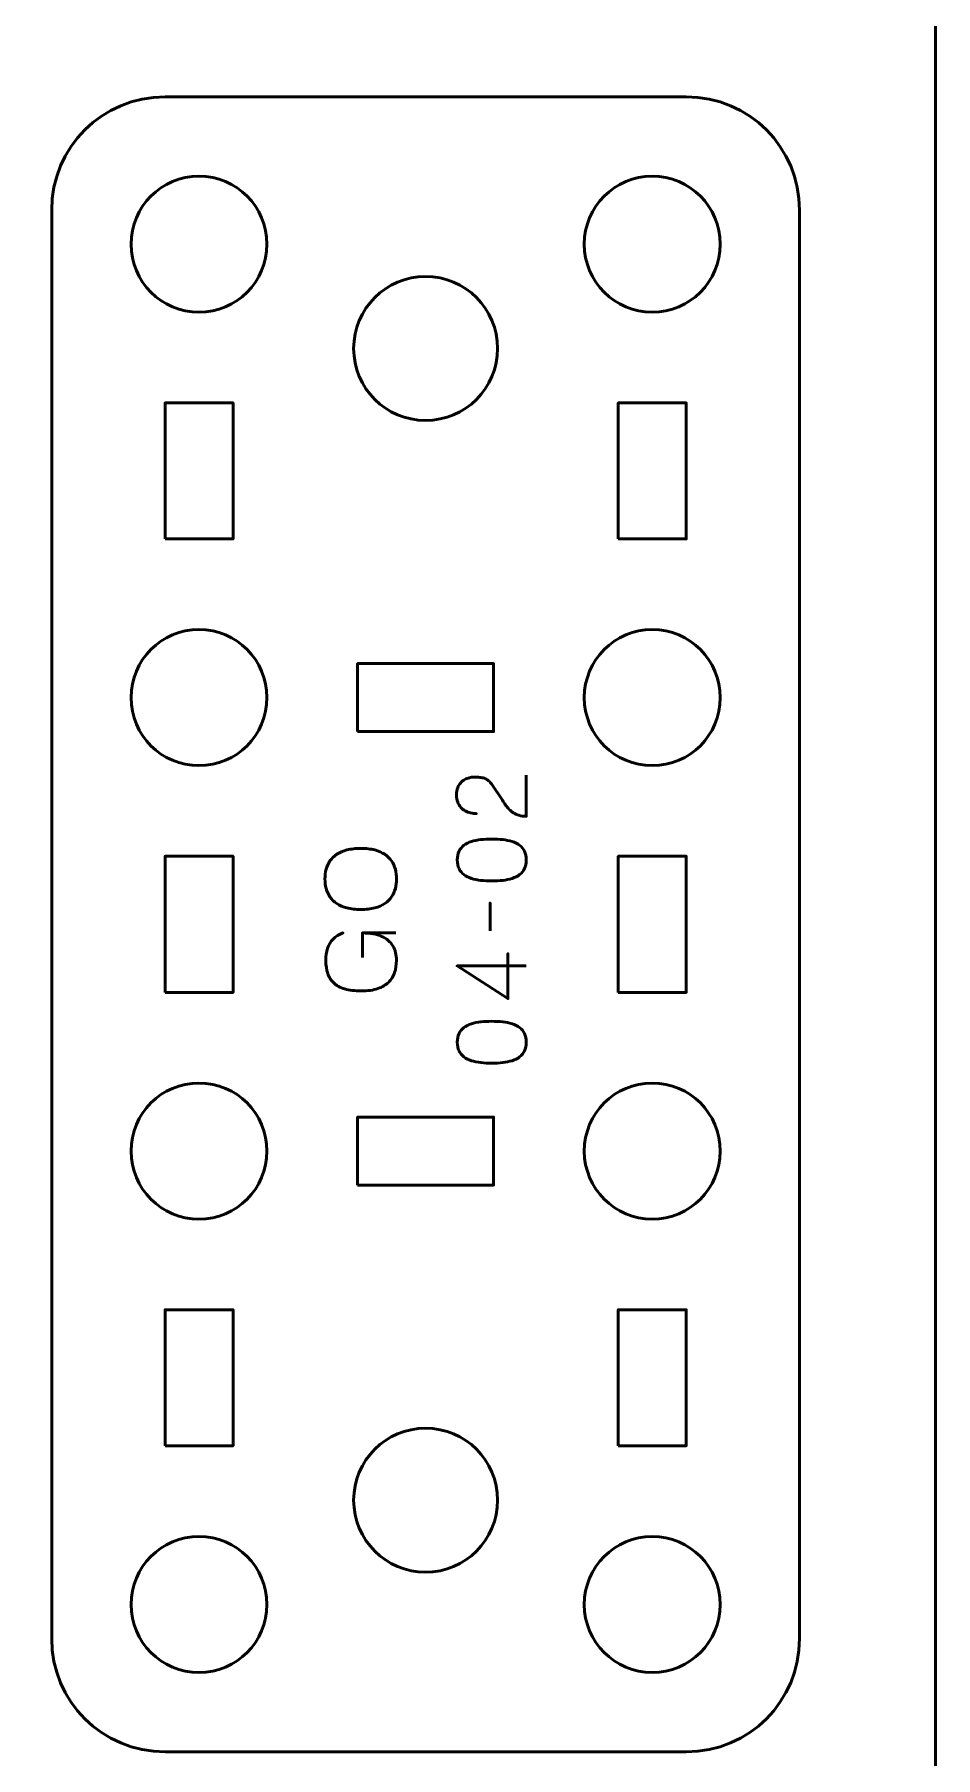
# Model space of a CAD drawing. Header units: centimetres. Extents: x -18.1 to -2.9, y -25.3 to -4.3.
# Drawn here: x -6.88 to -2.9, y -20.32 to -12.72 of the extents above; entities that cross this region are included whole.
import ezdxf

# ---------------------------------------------------------------- set-up
doc = ezdxf.new("R2010")
doc.units = ezdxf.units.CM
doc.header["$MEASUREMENT"] = 0
doc.layers.add('Layer 1', color=7, linetype='Continuous')

msp = doc.modelspace()

# ---------------------------------------------------------------- linework, layer by layer
at = {"layer": 'Layer 1', "color": 22, "lineweight": 53}
msp.add_open_spline([(-18.10004, -24.8499), (-18.10004, -24.8499), (-18.10004, -4.84994), (-18.10004, -4.84994), (-18.10004, -4.84994), (-18.10004, -4.57297), (-17.87695, -4.34998), (-17.59995, -4.34998), (-17.59995, -4.34998), (-17.59995, -4.34998), (-3.40008, -4.34998), (-3.40008, -4.34998), (-3.40008, -4.34998), (-3.12294, -4.34998), (-2.89998, -4.57297), (-2.89998, -4.84994), (-2.89998, -4.84994), (-2.89998, -4.84994), (-2.89998, -24.8499), (-2.89998, -24.8499), (-2.89998, -24.8499), (-2.89998, -25.1269), (-3.12294, -25.34999), (-3.40008, -25.34999), (-3.40008, -25.34999), (-3.40008, -25.34999), (-17.59995, -25.34999), (-17.59995, -25.34999), (-17.59995, -25.34999), (-17.87695, -25.34999), (-18.10004, -25.1269), (-18.10004, -24.8499)], degree=3, knots=[0, 0, 0, 0, 0.125, 0.125, 0.125, 0.125, 0.25, 0.25, 0.25, 0.25, 0.375, 0.375, 0.375, 0.375, 0.5, 0.5, 0.5, 0.5, 0.625, 0.625, 0.625, 0.625, 0.75, 0.75, 0.75, 0.75, 0.875, 0.875, 0.875, 0.875, 1, 1, 1, 1], dxfattribs=at)
at = {"layer": 'Layer 1', "color": 2, "lineweight": 53}
msp.add_open_spline([(-6.8, -19.7999), (-6.8, -19.7999), (-6.8, -13.49994), (-6.8, -13.49994), (-6.8, -13.49994), (-6.8, -13.22297), (-6.5769, -12.99998), (-6.2999, -12.99998), (-6.2999, -12.99998), (-6.2999, -12.99998), (-3.99998, -12.99998), (-3.99998, -12.99998), (-3.99998, -12.99998), (-3.72297, -12.99998), (-3.50002, -13.22297), (-3.50002, -13.49994), (-3.50002, -13.49994), (-3.50002, -13.49994), (-3.50002, -19.7999), (-3.50002, -19.7999), (-3.50002, -19.7999), (-3.50002, -20.0769), (-3.72297, -20.29999), (-3.99998, -20.29999), (-3.99998, -20.29999), (-3.99998, -20.29999), (-6.2999, -20.29999), (-6.2999, -20.29999), (-6.2999, -20.29999), (-6.5769, -20.29999), (-6.8, -20.0769), (-6.8, -19.7999)], degree=3, knots=[0, 0, 0, 0, 0.125, 0.125, 0.125, 0.125, 0.25, 0.25, 0.25, 0.25, 0.375, 0.375, 0.375, 0.375, 0.5, 0.5, 0.5, 0.5, 0.625, 0.625, 0.625, 0.625, 0.75, 0.75, 0.75, 0.75, 0.875, 0.875, 0.875, 0.875, 1, 1, 1, 1], dxfattribs=at)
at = {"layer": 'Layer 1', "color": 250, "lineweight": 53}
for points in [[(-6.14997, -13.35001), (-5.9842, -13.35001), (-5.84997, -13.48424), (-5.84997, -13.65001), (-5.84997, -13.65001), (-5.84997, -13.81568), (-5.9842, -13.95001), (-6.14997, -13.95001), (-6.14997, -13.95001), (-6.31563, -13.95001), (-6.44997, -13.81568), (-6.44997, -13.65001), (-6.44997, -13.65001), (-6.44997, -13.48424), (-6.31563, -13.35001), (-6.14997, -13.35001)], [(-4.14991, -13.35001), (-3.98428, -13.35001), (-3.8499, -13.48424), (-3.8499, -13.65001), (-3.8499, -13.65001), (-3.8499, -13.81568), (-3.98428, -13.95001), (-4.14991, -13.95001), (-4.14991, -13.95001), (-4.31568, -13.95001), (-4.44991, -13.81568), (-4.44991, -13.65001), (-4.44991, -13.65001), (-4.44991, -13.48424), (-4.31568, -13.35001), (-4.14991, -13.35001)], [(-5.46751, -14.10996), (-5.46751, -13.93464), (-5.32533, -13.79246), (-5.15001, -13.79246), (-5.15001, -13.79246), (-4.97469, -13.79246), (-4.83251, -13.93464), (-4.83251, -14.10996), (-4.83251, -14.10996), (-4.83251, -14.28528), (-4.97469, -14.42746), (-5.15001, -14.42746), (-5.15001, -14.42746), (-5.32533, -14.42746), (-5.46751, -14.28528), (-5.46751, -14.10996)], [(-6.2999, -14.94993), (-6.2999, -14.94993), (-6.2999, -14.34992), (-6.2999, -14.34992), (-6.2999, -14.34992), (-6.2999, -14.34992), (-5.9999, -14.34992), (-5.9999, -14.34992), (-5.9999, -14.34992), (-5.9999, -14.34992), (-5.9999, -14.94993), (-5.9999, -14.94993), (-5.9999, -14.94993), (-5.9999, -14.94993), (-6.2999, -14.94993), (-6.2999, -14.94993)], [(-4.29998, -14.94993), (-4.29998, -14.94993), (-4.29998, -14.34992), (-4.29998, -14.34992), (-4.29998, -14.34992), (-4.29998, -14.34992), (-3.99998, -14.34992), (-3.99998, -14.34992), (-3.99998, -14.34992), (-3.99998, -14.34992), (-3.99998, -14.94993), (-3.99998, -14.94993), (-3.99998, -14.94993), (-3.99998, -14.94993), (-4.29998, -14.94993), (-4.29998, -14.94993)], [(-6.14997, -15.34998), (-5.9842, -15.34998), (-5.84997, -15.4843), (-5.84997, -15.64997), (-5.84997, -15.64997), (-5.84997, -15.8156), (-5.9842, -15.94997), (-6.14997, -15.94997), (-6.14997, -15.94997), (-6.31563, -15.94997), (-6.44997, -15.8156), (-6.44997, -15.64997), (-6.44997, -15.64997), (-6.44997, -15.4843), (-6.31563, -15.34998), (-6.14997, -15.34998)], [(-4.14991, -15.34998), (-3.98428, -15.34998), (-3.8499, -15.4843), (-3.8499, -15.64997), (-3.8499, -15.64997), (-3.8499, -15.8156), (-3.98428, -15.94997), (-4.14991, -15.94997), (-4.14991, -15.94997), (-4.31568, -15.94997), (-4.44991, -15.8156), (-4.44991, -15.64997), (-4.44991, -15.64997), (-4.44991, -15.4843), (-4.31568, -15.34998), (-4.14991, -15.34998)], [(-5.44995, -15.80004), (-5.44995, -15.80004), (-5.44995, -15.50004), (-5.44995, -15.50004), (-5.44995, -15.50004), (-5.44995, -15.50004), (-4.84996, -15.50004), (-4.84996, -15.50004), (-4.84996, -15.50004), (-4.84996, -15.50004), (-4.84996, -15.80004), (-4.84996, -15.80004), (-4.84996, -15.80004), (-4.84996, -15.80004), (-5.44995, -15.80004), (-5.44995, -15.80004)], [(-6.2999, -16.94999), (-6.2999, -16.94999), (-6.2999, -16.34999), (-6.2999, -16.34999), (-6.2999, -16.34999), (-6.2999, -16.34999), (-5.9999, -16.34999), (-5.9999, -16.34999), (-5.9999, -16.34999), (-5.9999, -16.34999), (-5.9999, -16.94999), (-5.9999, -16.94999), (-5.9999, -16.94999), (-5.9999, -16.94999), (-6.2999, -16.94999), (-6.2999, -16.94999)], [(-4.29998, -16.94999), (-4.29998, -16.94999), (-4.29998, -16.34999), (-4.29998, -16.34999), (-4.29998, -16.34999), (-4.29998, -16.34999), (-3.99998, -16.34999), (-3.99998, -16.34999), (-3.99998, -16.34999), (-3.99998, -16.34999), (-3.99998, -16.94999), (-3.99998, -16.94999), (-3.99998, -16.94999), (-3.99998, -16.94999), (-4.29998, -16.94999), (-4.29998, -16.94999)], [(-6.14997, -17.3499), (-5.9842, -17.3499), (-5.84997, -17.48427), (-5.84997, -17.6499), (-5.84997, -17.6499), (-5.84997, -17.81567), (-5.9842, -17.9499), (-6.14997, -17.9499), (-6.14997, -17.9499), (-6.31563, -17.9499), (-6.44997, -17.81567), (-6.44997, -17.6499), (-6.44997, -17.6499), (-6.44997, -17.48427), (-6.31563, -17.3499), (-6.14997, -17.3499)], [(-4.14991, -17.3499), (-3.98428, -17.3499), (-3.8499, -17.48427), (-3.8499, -17.6499), (-3.8499, -17.6499), (-3.8499, -17.81567), (-3.98428, -17.9499), (-4.14991, -17.9499), (-4.14991, -17.9499), (-4.31568, -17.9499), (-4.44991, -17.81567), (-4.44991, -17.6499), (-4.44991, -17.6499), (-4.44991, -17.48427), (-4.31568, -17.3499), (-4.14991, -17.3499)], [(-5.44995, -17.79997), (-5.44995, -17.79997), (-5.44995, -17.49997), (-5.44995, -17.49997), (-5.44995, -17.49997), (-5.44995, -17.49997), (-4.84996, -17.49997), (-4.84996, -17.49997), (-4.84996, -17.49997), (-4.84996, -17.49997), (-4.84996, -17.79997), (-4.84996, -17.79997), (-4.84996, -17.79997), (-4.84996, -17.79997), (-5.44995, -17.79997), (-5.44995, -17.79997)], [(-6.2999, -18.94995), (-6.2999, -18.94995), (-6.2999, -18.34995), (-6.2999, -18.34995), (-6.2999, -18.34995), (-6.2999, -18.34995), (-5.9999, -18.34995), (-5.9999, -18.34995), (-5.9999, -18.34995), (-5.9999, -18.34995), (-5.9999, -18.94995), (-5.9999, -18.94995), (-5.9999, -18.94995), (-5.9999, -18.94995), (-6.2999, -18.94995), (-6.2999, -18.94995)], [(-4.29998, -18.94995), (-4.29998, -18.94995), (-4.29998, -18.34995), (-4.29998, -18.34995), (-4.29998, -18.34995), (-4.29998, -18.34995), (-3.99998, -18.34995), (-3.99998, -18.34995), (-3.99998, -18.34995), (-3.99998, -18.34995), (-3.99998, -18.94995), (-3.99998, -18.94995), (-3.99998, -18.94995), (-3.99998, -18.94995), (-4.29998, -18.94995), (-4.29998, -18.94995)], [(-5.46751, -19.18996), (-5.46751, -19.01464), (-5.32533, -18.87246), (-5.15001, -18.87246), (-5.15001, -18.87246), (-4.97469, -18.87246), (-4.83251, -19.01464), (-4.83251, -19.18996), (-4.83251, -19.18996), (-4.83251, -19.36528), (-4.97469, -19.50746), (-5.15001, -19.50746), (-5.15001, -19.50746), (-5.32533, -19.50746), (-5.46751, -19.36528), (-5.46751, -19.18996)], [(-6.14997, -19.34996), (-5.9842, -19.34996), (-5.84997, -19.48419), (-5.84997, -19.64997), (-5.84997, -19.64997), (-5.84997, -19.81563), (-5.9842, -19.94997), (-6.14997, -19.94997), (-6.14997, -19.94997), (-6.31563, -19.94997), (-6.44997, -19.81563), (-6.44997, -19.64997), (-6.44997, -19.64997), (-6.44997, -19.48419), (-6.31563, -19.34996), (-6.14997, -19.34996)], [(-4.14991, -19.34996), (-3.98428, -19.34996), (-3.8499, -19.48419), (-3.8499, -19.64997), (-3.8499, -19.64997), (-3.8499, -19.81563), (-3.98428, -19.94997), (-4.14991, -19.94997), (-4.14991, -19.94997), (-4.31568, -19.94997), (-4.44991, -19.81563), (-4.44991, -19.64997), (-4.44991, -19.64997), (-4.44991, -19.48419), (-4.31568, -19.34996), (-4.14991, -19.34996)]]:
    msp.add_open_spline(points, degree=3, knots=[0, 0, 0, 0, 0.25, 0.25, 0.25, 0.25, 0.5, 0.5, 0.5, 0.5, 0.75, 0.75, 0.75, 0.75, 1, 1, 1, 1], dxfattribs=at)
at = {"layer": 'Layer 1', "color": 30, "lineweight": 53}
for points, knots in [([(-4.70569, -15.99192), (-4.70569, -15.99192), (-4.70569, -16.17353), (-4.70569, -16.17353), (-4.70569, -16.17353), (-4.71797, -16.17318), (-4.72883, -16.17163), (-4.73815, -16.16901), (-4.73815, -16.16901), (-4.74746, -16.16633), (-4.75564, -16.16274), (-4.7627, -16.15829), (-4.7627, -16.15829), (-4.76975, -16.15377), (-4.77603, -16.14862), (-4.78154, -16.14277), (-4.78154, -16.14277), (-4.78711, -16.13691), (-4.79219, -16.13063), (-4.79699, -16.12386), (-4.79699, -16.12386), (-4.80172, -16.11709), (-4.80644, -16.1101), (-4.8111, -16.10283), (-4.8111, -16.10283), (-4.8111, -16.10283), (-4.85936, -16.03044), (-4.85936, -16.03044), (-4.85936, -16.03044), (-4.86458, -16.02304), (-4.87022, -16.01725), (-4.87643, -16.01316), (-4.87643, -16.01316), (-4.88257, -16.009), (-4.88906, -16.0061), (-4.89584, -16.00434), (-4.89584, -16.00434), (-4.90268, -16.00265), (-4.90959, -16.00159), (-4.91672, -16.00124), (-4.91672, -16.00124), (-4.92385, -16.00088), (-4.93097, -16.00074), (-4.9381, -16.00081), (-4.9381, -16.00081), (-4.94395, -16.00081), (-4.95023, -16.00159), (-4.95701, -16.00314), (-4.95701, -16.00314), (-4.96371, -16.00476), (-4.97041, -16.0073), (-4.97704, -16.0109), (-4.97704, -16.0109), (-4.98368, -16.0145), (-4.98974, -16.0193), (-4.99525, -16.02529), (-4.99525, -16.02529), (-5.00068, -16.03129), (-5.00505, -16.0387), (-5.00837, -16.04752), (-5.00837, -16.04752), (-5.01169, -16.05634), (-5.01338, -16.06671), (-5.01345, -16.0787), (-5.01345, -16.0787), (-5.01338, -16.09077), (-5.01169, -16.10142), (-5.00844, -16.1106), (-5.00844, -16.1106), (-5.0052, -16.11977), (-5.00068, -16.1276), (-4.99497, -16.13409), (-4.99497, -16.13409), (-4.98925, -16.14058), (-4.98262, -16.1458), (-4.97521, -16.14989), (-4.97521, -16.14989), (-4.9678, -16.15399), (-4.9599, -16.15695), (-4.95157, -16.15885), (-4.95157, -16.15885), (-4.94325, -16.16076), (-4.93478, -16.16168), (-4.92624, -16.16168), (-4.92624, -16.16168), (-4.93478, -16.16168), (-4.94325, -16.16076), (-4.95157, -16.15885), (-4.95157, -16.15885), (-4.9599, -16.15695), (-4.9678, -16.15399), (-4.97521, -16.14989), (-4.97521, -16.14989), (-4.98262, -16.1458), (-4.98925, -16.14058), (-4.99497, -16.13409), (-4.99497, -16.13409), (-5.00068, -16.1276), (-5.0052, -16.11977), (-5.00844, -16.1106), (-5.00844, -16.1106), (-5.01169, -16.10142), (-5.01338, -16.09077), (-5.01345, -16.0787), (-5.01345, -16.0787), (-5.01338, -16.06671), (-5.01169, -16.05634), (-5.00837, -16.04752), (-5.00837, -16.04752), (-5.00505, -16.0387), (-5.00068, -16.03129), (-4.99525, -16.02529), (-4.99525, -16.02529), (-4.98974, -16.0193), (-4.98368, -16.0145), (-4.97704, -16.0109), (-4.97704, -16.0109), (-4.97041, -16.0073), (-4.96371, -16.00476), (-4.95701, -16.00314), (-4.95701, -16.00314), (-4.95023, -16.00159), (-4.94395, -16.00081), (-4.9381, -16.00081), (-4.9381, -16.00081), (-4.93097, -16.00074), (-4.92385, -16.00088), (-4.91672, -16.00124), (-4.91672, -16.00124), (-4.90959, -16.00159), (-4.90268, -16.00265), (-4.89584, -16.00434), (-4.89584, -16.00434), (-4.88906, -16.0061), (-4.88257, -16.009), (-4.87643, -16.01316), (-4.87643, -16.01316), (-4.87022, -16.01725), (-4.86458, -16.02304), (-4.85936, -16.03044), (-4.85936, -16.03044), (-4.85936, -16.03044), (-4.8111, -16.10283), (-4.8111, -16.10283), (-4.8111, -16.10283), (-4.80644, -16.1101), (-4.80172, -16.11709), (-4.79699, -16.12386), (-4.79699, -16.12386), (-4.79219, -16.13063), (-4.78711, -16.13691), (-4.78154, -16.14277), (-4.78154, -16.14277), (-4.77603, -16.14862), (-4.76975, -16.15377), (-4.7627, -16.15829), (-4.7627, -16.15829), (-4.75564, -16.16274), (-4.74746, -16.16633), (-4.73815, -16.16901), (-4.73815, -16.16901), (-4.72883, -16.17163), (-4.71797, -16.17318), (-4.70569, -16.17353), (-4.70569, -16.17353), (-4.70569, -16.17353), (-4.70569, -15.99192), (-4.70569, -15.99192)], [0, 0, 0, 0, 0.0238095, 0.0238095, 0.0238095, 0.0238095, 0.047619, 0.047619, 0.047619, 0.047619, 0.0714286, 0.0714286, 0.0714286, 0.0714286, 0.0952381, 0.0952381, 0.0952381, 0.0952381, 0.1190476, 0.1190476, 0.1190476, 0.1190476, 0.1428571, 0.1428571, 0.1428571, 0.1428571, 0.1666667, 0.1666667, 0.1666667, 0.1666667, 0.1904762, 0.1904762, 0.1904762, 0.1904762, 0.2142857, 0.2142857, 0.2142857, 0.2142857, 0.2380952, 0.2380952, 0.2380952, 0.2380952, 0.2619048, 0.2619048, 0.2619048, 0.2619048, 0.2857143, 0.2857143, 0.2857143, 0.2857143, 0.3095238, 0.3095238, 0.3095238, 0.3095238, 0.3333333, 0.3333333, 0.3333333, 0.3333333, 0.3571429, 0.3571429, 0.3571429, 0.3571429, 0.3809524, 0.3809524, 0.3809524, 0.3809524, 0.4047619, 0.4047619, 0.4047619, 0.4047619, 0.4285714, 0.4285714, 0.4285714, 0.4285714, 0.452381, 0.452381, 0.452381, 0.452381, 0.4761905, 0.4761905, 0.4761905, 0.4761905, 0.5, 0.5, 0.5, 0.5, 0.5238095, 0.5238095, 0.5238095, 0.5238095, 0.547619, 0.547619, 0.547619, 0.547619, 0.5714286, 0.5714286, 0.5714286, 0.5714286, 0.5952381, 0.5952381, 0.5952381, 0.5952381, 0.6190476, 0.6190476, 0.6190476, 0.6190476, 0.6428571, 0.6428571, 0.6428571, 0.6428571, 0.6666667, 0.6666667, 0.6666667, 0.6666667, 0.6904762, 0.6904762, 0.6904762, 0.6904762, 0.7142857, 0.7142857, 0.7142857, 0.7142857, 0.7380952, 0.7380952, 0.7380952, 0.7380952, 0.7619048, 0.7619048, 0.7619048, 0.7619048, 0.7857143, 0.7857143, 0.7857143, 0.7857143, 0.8095238, 0.8095238, 0.8095238, 0.8095238, 0.8333333, 0.8333333, 0.8333333, 0.8333333, 0.8571429, 0.8571429, 0.8571429, 0.8571429, 0.8809524, 0.8809524, 0.8809524, 0.8809524, 0.9047619, 0.9047619, 0.9047619, 0.9047619, 0.9285714, 0.9285714, 0.9285714, 0.9285714, 0.952381, 0.952381, 0.952381, 0.952381, 0.9761905, 0.9761905, 0.9761905, 0.9761905, 1, 1, 1, 1]), ([(-5.27846, -16.44975), (-5.27839, -16.43486), (-5.28015, -16.42075), (-5.28361, -16.40728), (-5.28361, -16.40728), (-5.28714, -16.39387), (-5.29264, -16.3816), (-5.30026, -16.37038), (-5.30026, -16.37038), (-5.30781, -16.35916), (-5.31776, -16.34942), (-5.33004, -16.34117), (-5.33004, -16.34117), (-5.34231, -16.33291), (-5.3572, -16.32656), (-5.3747, -16.32205), (-5.3747, -16.32205), (-5.39219, -16.31746), (-5.41259, -16.3152), (-5.43594, -16.31513), (-5.43594, -16.31513), (-5.45929, -16.3152), (-5.47968, -16.31746), (-5.49725, -16.32205), (-5.49725, -16.32205), (-5.51482, -16.32656), (-5.52978, -16.33291), (-5.54212, -16.34117), (-5.54212, -16.34117), (-5.55447, -16.34942), (-5.56449, -16.35916), (-5.57218, -16.37038), (-5.57218, -16.37038), (-5.57987, -16.3816), (-5.58544, -16.39387), (-5.58904, -16.40728), (-5.58904, -16.40728), (-5.59257, -16.42075), (-5.59433, -16.43486), (-5.59426, -16.44975), (-5.59426, -16.44975), (-5.59433, -16.46464), (-5.59257, -16.47875), (-5.58904, -16.49223), (-5.58904, -16.49223), (-5.58544, -16.50563), (-5.57987, -16.51791), (-5.57218, -16.52913), (-5.57218, -16.52913), (-5.56449, -16.54034), (-5.55447, -16.55008), (-5.54212, -16.55834), (-5.54212, -16.55834), (-5.52978, -16.56659), (-5.51482, -16.57294), (-5.49725, -16.57746), (-5.49725, -16.57746), (-5.47968, -16.58204), (-5.45929, -16.5843), (-5.43594, -16.58437), (-5.43594, -16.58437), (-5.41259, -16.5843), (-5.39219, -16.58204), (-5.3747, -16.57746), (-5.3747, -16.57746), (-5.3572, -16.57294), (-5.34231, -16.56659), (-5.33004, -16.55834), (-5.33004, -16.55834), (-5.31776, -16.55008), (-5.30781, -16.54034), (-5.30026, -16.52913), (-5.30026, -16.52913), (-5.29264, -16.51791), (-5.28714, -16.50563), (-5.28361, -16.49223), (-5.28361, -16.49223), (-5.28015, -16.47875), (-5.27839, -16.46464), (-5.27846, -16.44975)], [0, 0, 0, 0, 0.05, 0.05, 0.05, 0.05, 0.1, 0.1, 0.1, 0.1, 0.15, 0.15, 0.15, 0.15, 0.2, 0.2, 0.2, 0.2, 0.25, 0.25, 0.25, 0.25, 0.3, 0.3, 0.3, 0.3, 0.35, 0.35, 0.35, 0.35, 0.4, 0.4, 0.4, 0.4, 0.45, 0.45, 0.45, 0.45, 0.5, 0.5, 0.5, 0.5, 0.55, 0.55, 0.55, 0.55, 0.6, 0.6, 0.6, 0.6, 0.65, 0.65, 0.65, 0.65, 0.7, 0.7, 0.7, 0.7, 0.75, 0.75, 0.75, 0.75, 0.8, 0.8, 0.8, 0.8, 0.85, 0.85, 0.85, 0.85, 0.9, 0.9, 0.9, 0.9, 0.95, 0.95, 0.95, 0.95, 1, 1, 1, 1]), ([(-5.27846, -16.44975), (-5.27839, -16.43486), (-5.28015, -16.42075), (-5.28361, -16.40728), (-5.28361, -16.40728), (-5.28714, -16.39387), (-5.29264, -16.3816), (-5.30026, -16.37038), (-5.30026, -16.37038), (-5.30781, -16.35916), (-5.31776, -16.34942), (-5.33004, -16.34117), (-5.33004, -16.34117), (-5.34231, -16.33291), (-5.3572, -16.32656), (-5.3747, -16.32205), (-5.3747, -16.32205), (-5.39219, -16.31746), (-5.41259, -16.3152), (-5.43594, -16.31513), (-5.43594, -16.31513), (-5.45929, -16.3152), (-5.47968, -16.31746), (-5.49725, -16.32205), (-5.49725, -16.32205), (-5.51482, -16.32656), (-5.52978, -16.33291), (-5.54212, -16.34117), (-5.54212, -16.34117), (-5.55447, -16.34942), (-5.56449, -16.35916), (-5.57218, -16.37038), (-5.57218, -16.37038), (-5.57987, -16.3816), (-5.58544, -16.39387), (-5.58904, -16.40728), (-5.58904, -16.40728), (-5.59257, -16.42075), (-5.59433, -16.43486), (-5.59426, -16.44975), (-5.59426, -16.44975), (-5.59433, -16.46464), (-5.59257, -16.47875), (-5.58904, -16.49223), (-5.58904, -16.49223), (-5.58544, -16.50563), (-5.57987, -16.51791), (-5.57218, -16.52913), (-5.57218, -16.52913), (-5.56449, -16.54034), (-5.55447, -16.55008), (-5.54212, -16.55834), (-5.54212, -16.55834), (-5.52978, -16.56659), (-5.51482, -16.57294), (-5.49725, -16.57746), (-5.49725, -16.57746), (-5.47968, -16.58204), (-5.45929, -16.5843), (-5.43594, -16.58437), (-5.43594, -16.58437), (-5.41259, -16.5843), (-5.39219, -16.58204), (-5.3747, -16.57746), (-5.3747, -16.57746), (-5.3572, -16.57294), (-5.34231, -16.56659), (-5.33004, -16.55834), (-5.33004, -16.55834), (-5.31776, -16.55008), (-5.30781, -16.54034), (-5.30026, -16.52913), (-5.30026, -16.52913), (-5.29264, -16.51791), (-5.28714, -16.50563), (-5.28361, -16.49223), (-5.28361, -16.49223), (-5.28015, -16.47875), (-5.27839, -16.46464), (-5.27846, -16.44975)], [0, 0, 0, 0, 0.05, 0.05, 0.05, 0.05, 0.1, 0.1, 0.1, 0.1, 0.15, 0.15, 0.15, 0.15, 0.2, 0.2, 0.2, 0.2, 0.25, 0.25, 0.25, 0.25, 0.3, 0.3, 0.3, 0.3, 0.35, 0.35, 0.35, 0.35, 0.4, 0.4, 0.4, 0.4, 0.45, 0.45, 0.45, 0.45, 0.5, 0.5, 0.5, 0.5, 0.55, 0.55, 0.55, 0.55, 0.6, 0.6, 0.6, 0.6, 0.65, 0.65, 0.65, 0.65, 0.7, 0.7, 0.7, 0.7, 0.75, 0.75, 0.75, 0.75, 0.8, 0.8, 0.8, 0.8, 0.85, 0.85, 0.85, 0.85, 0.9, 0.9, 0.9, 0.9, 0.95, 0.95, 0.95, 0.95, 1, 1, 1, 1]), ([(-4.70569, -16.36614), (-4.70576, -16.35133), (-4.70837, -16.33856), (-4.71345, -16.3279), (-4.71345, -16.3279), (-4.71853, -16.31732), (-4.7258, -16.3085), (-4.73504, -16.30145), (-4.73504, -16.30145), (-4.74435, -16.29446), (-4.75536, -16.28896), (-4.76806, -16.28487), (-4.76806, -16.28487), (-4.78076, -16.28084), (-4.79466, -16.27795), (-4.8099, -16.27633), (-4.8099, -16.27633), (-4.82514, -16.27463), (-4.84116, -16.27379), (-4.85809, -16.27386), (-4.85809, -16.27386), (-4.87495, -16.27379), (-4.89097, -16.27463), (-4.90614, -16.27633), (-4.90614, -16.27633), (-4.92131, -16.27795), (-4.93528, -16.28084), (-4.94798, -16.28487), (-4.94798, -16.28487), (-4.96061, -16.28896), (-4.97161, -16.29446), (-4.981, -16.30145), (-4.981, -16.30145), (-4.99031, -16.3085), (-4.99758, -16.31732), (-5.00266, -16.3279), (-5.00266, -16.3279), (-5.00781, -16.33856), (-5.01042, -16.35133), (-5.01049, -16.36614), (-5.01049, -16.36614), (-5.01042, -16.38096), (-5.00781, -16.39373), (-5.00266, -16.40439), (-5.00266, -16.40439), (-4.99758, -16.41497), (-4.99031, -16.42379), (-4.981, -16.43084), (-4.981, -16.43084), (-4.97161, -16.43783), (-4.96061, -16.44333), (-4.94798, -16.44742), (-4.94798, -16.44742), (-4.93528, -16.45145), (-4.92131, -16.45434), (-4.90614, -16.45596), (-4.90614, -16.45596), (-4.89097, -16.45765), (-4.87495, -16.4585), (-4.85809, -16.45843), (-4.85809, -16.45843), (-4.84116, -16.4585), (-4.82514, -16.45765), (-4.8099, -16.45596), (-4.8099, -16.45596), (-4.79466, -16.45434), (-4.78076, -16.45145), (-4.76806, -16.44742), (-4.76806, -16.44742), (-4.75536, -16.44333), (-4.74435, -16.43783), (-4.73504, -16.43084), (-4.73504, -16.43084), (-4.7258, -16.42379), (-4.71853, -16.41497), (-4.71345, -16.40439), (-4.71345, -16.40439), (-4.70837, -16.39373), (-4.70576, -16.38096), (-4.70569, -16.36614)], [0, 0, 0, 0, 0.05, 0.05, 0.05, 0.05, 0.1, 0.1, 0.1, 0.1, 0.15, 0.15, 0.15, 0.15, 0.2, 0.2, 0.2, 0.2, 0.25, 0.25, 0.25, 0.25, 0.3, 0.3, 0.3, 0.3, 0.35, 0.35, 0.35, 0.35, 0.4, 0.4, 0.4, 0.4, 0.45, 0.45, 0.45, 0.45, 0.5, 0.5, 0.5, 0.5, 0.55, 0.55, 0.55, 0.55, 0.6, 0.6, 0.6, 0.6, 0.65, 0.65, 0.65, 0.65, 0.7, 0.7, 0.7, 0.7, 0.75, 0.75, 0.75, 0.75, 0.8, 0.8, 0.8, 0.8, 0.85, 0.85, 0.85, 0.85, 0.9, 0.9, 0.9, 0.9, 0.95, 0.95, 0.95, 0.95, 1, 1, 1, 1]), ([(-4.70569, -16.36614), (-4.70576, -16.35133), (-4.70837, -16.33856), (-4.71345, -16.3279), (-4.71345, -16.3279), (-4.71853, -16.31732), (-4.7258, -16.3085), (-4.73504, -16.30145), (-4.73504, -16.30145), (-4.74435, -16.29446), (-4.75536, -16.28896), (-4.76806, -16.28487), (-4.76806, -16.28487), (-4.78076, -16.28084), (-4.79466, -16.27795), (-4.8099, -16.27633), (-4.8099, -16.27633), (-4.82514, -16.27463), (-4.84116, -16.27379), (-4.85809, -16.27386), (-4.85809, -16.27386), (-4.87495, -16.27379), (-4.89097, -16.27463), (-4.90614, -16.27633), (-4.90614, -16.27633), (-4.92131, -16.27795), (-4.93528, -16.28084), (-4.94798, -16.28487), (-4.94798, -16.28487), (-4.96061, -16.28896), (-4.97161, -16.29446), (-4.981, -16.30145), (-4.981, -16.30145), (-4.99031, -16.3085), (-4.99758, -16.31732), (-5.00266, -16.3279), (-5.00266, -16.3279), (-5.00781, -16.33856), (-5.01042, -16.35133), (-5.01049, -16.36614), (-5.01049, -16.36614), (-5.01042, -16.38096), (-5.00781, -16.39373), (-5.00266, -16.40439), (-5.00266, -16.40439), (-4.99758, -16.41497), (-4.99031, -16.42379), (-4.981, -16.43084), (-4.981, -16.43084), (-4.97161, -16.43783), (-4.96061, -16.44333), (-4.94798, -16.44742), (-4.94798, -16.44742), (-4.93528, -16.45145), (-4.92131, -16.45434), (-4.90614, -16.45596), (-4.90614, -16.45596), (-4.89097, -16.45765), (-4.87495, -16.4585), (-4.85809, -16.45843), (-4.85809, -16.45843), (-4.84116, -16.4585), (-4.82514, -16.45765), (-4.8099, -16.45596), (-4.8099, -16.45596), (-4.79466, -16.45434), (-4.78076, -16.45145), (-4.76806, -16.44742), (-4.76806, -16.44742), (-4.75536, -16.44333), (-4.74435, -16.43783), (-4.73504, -16.43084), (-4.73504, -16.43084), (-4.7258, -16.42379), (-4.71853, -16.41497), (-4.71345, -16.40439), (-4.71345, -16.40439), (-4.70837, -16.39373), (-4.70576, -16.38096), (-4.70569, -16.36614)], [0, 0, 0, 0, 0.05, 0.05, 0.05, 0.05, 0.1, 0.1, 0.1, 0.1, 0.15, 0.15, 0.15, 0.15, 0.2, 0.2, 0.2, 0.2, 0.25, 0.25, 0.25, 0.25, 0.3, 0.3, 0.3, 0.3, 0.35, 0.35, 0.35, 0.35, 0.4, 0.4, 0.4, 0.4, 0.45, 0.45, 0.45, 0.45, 0.5, 0.5, 0.5, 0.5, 0.55, 0.55, 0.55, 0.55, 0.6, 0.6, 0.6, 0.6, 0.65, 0.65, 0.65, 0.65, 0.7, 0.7, 0.7, 0.7, 0.75, 0.75, 0.75, 0.75, 0.8, 0.8, 0.8, 0.8, 0.85, 0.85, 0.85, 0.85, 0.9, 0.9, 0.9, 0.9, 0.95, 0.95, 0.95, 0.95, 1, 1, 1, 1]), ([(-4.86529, -16.67856), (-4.86529, -16.67856), (-4.86529, -16.55537), (-4.86529, -16.55537), (-4.86529, -16.55537), (-4.86529, -16.55537), (-4.86529, -16.67856), (-4.86529, -16.67856)], [0, 0, 0, 0, 0.5, 0.5, 0.5, 0.5, 1, 1, 1, 1]), ([(-5.42917, -16.79688), (-5.42917, -16.79688), (-5.42917, -16.68809), (-5.42917, -16.68809), (-5.42917, -16.68809), (-5.39452, -16.68823), (-5.36609, -16.69317), (-5.34394, -16.70305), (-5.34394, -16.70305), (-5.32171, -16.71292), (-5.30534, -16.72689), (-5.29469, -16.7451), (-5.29469, -16.7451), (-5.2841, -16.7633), (-5.27881, -16.78489), (-5.27888, -16.81001), (-5.27888, -16.81001), (-5.27881, -16.82885), (-5.28142, -16.84634), (-5.28686, -16.8625), (-5.28686, -16.8625), (-5.29222, -16.87866), (-5.30097, -16.89284), (-5.31303, -16.90498), (-5.31303, -16.90498), (-5.3251, -16.91711), (-5.34104, -16.92664), (-5.36087, -16.93341), (-5.36087, -16.93341), (-5.38069, -16.94018), (-5.40504, -16.94364), (-5.43382, -16.94378), (-5.43382, -16.94378), (-5.46275, -16.94371), (-5.48716, -16.94068), (-5.50713, -16.93468), (-5.50713, -16.93468), (-5.52717, -16.92861), (-5.54325, -16.91986), (-5.55539, -16.90829), (-5.55539, -16.90829), (-5.56759, -16.89679), (-5.57641, -16.88275), (-5.58192, -16.86624), (-5.58192, -16.86624), (-5.58742, -16.84973), (-5.5901, -16.83103), (-5.59003, -16.81001), (-5.59003, -16.81001), (-5.5901, -16.79004), (-5.58763, -16.77212), (-5.58262, -16.75617), (-5.58262, -16.75617), (-5.57761, -16.74023), (-5.56957, -16.72654), (-5.55849, -16.71511), (-5.55849, -16.71511), (-5.54742, -16.70361), (-5.53281, -16.69465), (-5.51468, -16.68809), (-5.51468, -16.68809), (-5.53281, -16.69465), (-5.54742, -16.70361), (-5.55849, -16.71511), (-5.55849, -16.71511), (-5.56957, -16.72654), (-5.57761, -16.74023), (-5.58262, -16.75617), (-5.58262, -16.75617), (-5.58763, -16.77212), (-5.5901, -16.79004), (-5.59003, -16.81001), (-5.59003, -16.81001), (-5.5901, -16.83103), (-5.58742, -16.84973), (-5.58192, -16.86624), (-5.58192, -16.86624), (-5.57641, -16.88275), (-5.56759, -16.89679), (-5.55539, -16.90829), (-5.55539, -16.90829), (-5.54325, -16.91986), (-5.52717, -16.92861), (-5.50713, -16.93468), (-5.50713, -16.93468), (-5.48716, -16.94068), (-5.46275, -16.94371), (-5.43382, -16.94378), (-5.43382, -16.94378), (-5.40504, -16.94364), (-5.38069, -16.94018), (-5.36087, -16.93341), (-5.36087, -16.93341), (-5.34104, -16.92664), (-5.3251, -16.91711), (-5.31303, -16.90498), (-5.31303, -16.90498), (-5.30097, -16.89284), (-5.29222, -16.87866), (-5.28686, -16.8625), (-5.28686, -16.8625), (-5.28142, -16.84634), (-5.27881, -16.82885), (-5.27888, -16.81001), (-5.27888, -16.81001), (-5.27881, -16.78489), (-5.2841, -16.7633), (-5.29469, -16.7451), (-5.29469, -16.7451), (-5.30534, -16.72689), (-5.32171, -16.71292), (-5.34394, -16.70305), (-5.34394, -16.70305), (-5.36609, -16.69317), (-5.39452, -16.68823), (-5.42917, -16.68809), (-5.42917, -16.68809), (-5.42917, -16.68809), (-5.42917, -16.79688), (-5.42917, -16.79688)], [0, 0, 0, 0, 0.0333333, 0.0333333, 0.0333333, 0.0333333, 0.0666667, 0.0666667, 0.0666667, 0.0666667, 0.1, 0.1, 0.1, 0.1, 0.1333333, 0.1333333, 0.1333333, 0.1333333, 0.1666667, 0.1666667, 0.1666667, 0.1666667, 0.2, 0.2, 0.2, 0.2, 0.2333333, 0.2333333, 0.2333333, 0.2333333, 0.2666667, 0.2666667, 0.2666667, 0.2666667, 0.3, 0.3, 0.3, 0.3, 0.3333333, 0.3333333, 0.3333333, 0.3333333, 0.3666667, 0.3666667, 0.3666667, 0.3666667, 0.4, 0.4, 0.4, 0.4, 0.4333333, 0.4333333, 0.4333333, 0.4333333, 0.4666667, 0.4666667, 0.4666667, 0.4666667, 0.5, 0.5, 0.5, 0.5, 0.5333333, 0.5333333, 0.5333333, 0.5333333, 0.5666667, 0.5666667, 0.5666667, 0.5666667, 0.6, 0.6, 0.6, 0.6, 0.6333333, 0.6333333, 0.6333333, 0.6333333, 0.6666667, 0.6666667, 0.6666667, 0.6666667, 0.7, 0.7, 0.7, 0.7, 0.7333333, 0.7333333, 0.7333333, 0.7333333, 0.7666667, 0.7666667, 0.7666667, 0.7666667, 0.8, 0.8, 0.8, 0.8, 0.8333333, 0.8333333, 0.8333333, 0.8333333, 0.8666667, 0.8666667, 0.8666667, 0.8666667, 0.9, 0.9, 0.9, 0.9, 0.9333333, 0.9333333, 0.9333333, 0.9333333, 0.9666667, 0.9666667, 0.9666667, 0.9666667, 1, 1, 1, 1]), ([(-5.281, -16.68809), (-5.281, -16.68809), (-5.42917, -16.68809), (-5.42917, -16.68809), (-5.42917, -16.68809), (-5.42917, -16.68809), (-5.281, -16.68809), (-5.281, -16.68809)], [0, 0, 0, 0, 0.5, 0.5, 0.5, 0.5, 1, 1, 1, 1]), ([(-4.70569, -16.8335), (-4.70569, -16.8335), (-5.01091, -16.8335), (-5.01091, -16.8335), (-5.01091, -16.8335), (-5.01091, -16.8335), (-4.78697, -16.97743), (-4.78697, -16.97743), (-4.78697, -16.97743), (-4.78697, -16.97743), (-4.78697, -16.77931), (-4.78697, -16.77931), (-4.78697, -16.77931), (-4.78697, -16.77931), (-4.78697, -16.97743), (-4.78697, -16.97743), (-4.78697, -16.97743), (-4.78697, -16.97743), (-5.01091, -16.8335), (-5.01091, -16.8335), (-5.01091, -16.8335), (-5.01091, -16.8335), (-4.70569, -16.8335), (-4.70569, -16.8335)], [0, 0, 0, 0, 0.1666667, 0.1666667, 0.1666667, 0.1666667, 0.3333333, 0.3333333, 0.3333333, 0.3333333, 0.5, 0.5, 0.5, 0.5, 0.6666667, 0.6666667, 0.6666667, 0.6666667, 0.8333333, 0.8333333, 0.8333333, 0.8333333, 1, 1, 1, 1]), ([(-4.70569, -17.17004), (-4.70576, -17.15523), (-4.70837, -17.14246), (-4.71345, -17.1318), (-4.71345, -17.1318), (-4.71853, -17.12122), (-4.7258, -17.1124), (-4.73504, -17.10535), (-4.73504, -17.10535), (-4.74435, -17.09836), (-4.75536, -17.09286), (-4.76806, -17.08877), (-4.76806, -17.08877), (-4.78076, -17.08474), (-4.79466, -17.08185), (-4.8099, -17.08023), (-4.8099, -17.08023), (-4.82514, -17.07853), (-4.84116, -17.07769), (-4.85809, -17.07776), (-4.85809, -17.07776), (-4.87495, -17.07769), (-4.89097, -17.07853), (-4.90614, -17.08023), (-4.90614, -17.08023), (-4.92131, -17.08185), (-4.93528, -17.08474), (-4.94798, -17.08877), (-4.94798, -17.08877), (-4.96061, -17.09286), (-4.97161, -17.09836), (-4.981, -17.10535), (-4.981, -17.10535), (-4.99031, -17.1124), (-4.99758, -17.12122), (-5.00266, -17.1318), (-5.00266, -17.1318), (-5.00781, -17.14246), (-5.01042, -17.15523), (-5.01049, -17.17004), (-5.01049, -17.17004), (-5.01042, -17.18486), (-5.00781, -17.19763), (-5.00266, -17.20829), (-5.00266, -17.20829), (-4.99758, -17.21887), (-4.99031, -17.22769), (-4.981, -17.23474), (-4.981, -17.23474), (-4.97161, -17.24173), (-4.96061, -17.24723), (-4.94798, -17.25132), (-4.94798, -17.25132), (-4.93528, -17.25535), (-4.92131, -17.25824), (-4.90614, -17.25986), (-4.90614, -17.25986), (-4.89097, -17.26155), (-4.87495, -17.2624), (-4.85809, -17.26233), (-4.85809, -17.26233), (-4.84116, -17.2624), (-4.82514, -17.26155), (-4.8099, -17.25986), (-4.8099, -17.25986), (-4.79466, -17.25824), (-4.78076, -17.25535), (-4.76806, -17.25132), (-4.76806, -17.25132), (-4.75536, -17.24723), (-4.74435, -17.24173), (-4.73504, -17.23474), (-4.73504, -17.23474), (-4.7258, -17.22769), (-4.71853, -17.21887), (-4.71345, -17.20829), (-4.71345, -17.20829), (-4.70837, -17.19763), (-4.70576, -17.18486), (-4.70569, -17.17004)], [0, 0, 0, 0, 0.05, 0.05, 0.05, 0.05, 0.1, 0.1, 0.1, 0.1, 0.15, 0.15, 0.15, 0.15, 0.2, 0.2, 0.2, 0.2, 0.25, 0.25, 0.25, 0.25, 0.3, 0.3, 0.3, 0.3, 0.35, 0.35, 0.35, 0.35, 0.4, 0.4, 0.4, 0.4, 0.45, 0.45, 0.45, 0.45, 0.5, 0.5, 0.5, 0.5, 0.55, 0.55, 0.55, 0.55, 0.6, 0.6, 0.6, 0.6, 0.65, 0.65, 0.65, 0.65, 0.7, 0.7, 0.7, 0.7, 0.75, 0.75, 0.75, 0.75, 0.8, 0.8, 0.8, 0.8, 0.85, 0.85, 0.85, 0.85, 0.9, 0.9, 0.9, 0.9, 0.95, 0.95, 0.95, 0.95, 1, 1, 1, 1]), ([(-4.70569, -17.17004), (-4.70576, -17.15523), (-4.70837, -17.14246), (-4.71345, -17.1318), (-4.71345, -17.1318), (-4.71853, -17.12122), (-4.7258, -17.1124), (-4.73504, -17.10535), (-4.73504, -17.10535), (-4.74435, -17.09836), (-4.75536, -17.09286), (-4.76806, -17.08877), (-4.76806, -17.08877), (-4.78076, -17.08474), (-4.79466, -17.08185), (-4.8099, -17.08023), (-4.8099, -17.08023), (-4.82514, -17.07853), (-4.84116, -17.07769), (-4.85809, -17.07776), (-4.85809, -17.07776), (-4.87495, -17.07769), (-4.89097, -17.07853), (-4.90614, -17.08023), (-4.90614, -17.08023), (-4.92131, -17.08185), (-4.93528, -17.08474), (-4.94798, -17.08877), (-4.94798, -17.08877), (-4.96061, -17.09286), (-4.97161, -17.09836), (-4.981, -17.10535), (-4.981, -17.10535), (-4.99031, -17.1124), (-4.99758, -17.12122), (-5.00266, -17.1318), (-5.00266, -17.1318), (-5.00781, -17.14246), (-5.01042, -17.15523), (-5.01049, -17.17004), (-5.01049, -17.17004), (-5.01042, -17.18486), (-5.00781, -17.19763), (-5.00266, -17.20829), (-5.00266, -17.20829), (-4.99758, -17.21887), (-4.99031, -17.22769), (-4.981, -17.23474), (-4.981, -17.23474), (-4.97161, -17.24173), (-4.96061, -17.24723), (-4.94798, -17.25132), (-4.94798, -17.25132), (-4.93528, -17.25535), (-4.92131, -17.25824), (-4.90614, -17.25986), (-4.90614, -17.25986), (-4.89097, -17.26155), (-4.87495, -17.2624), (-4.85809, -17.26233), (-4.85809, -17.26233), (-4.84116, -17.2624), (-4.82514, -17.26155), (-4.8099, -17.25986), (-4.8099, -17.25986), (-4.79466, -17.25824), (-4.78076, -17.25535), (-4.76806, -17.25132), (-4.76806, -17.25132), (-4.75536, -17.24723), (-4.74435, -17.24173), (-4.73504, -17.23474), (-4.73504, -17.23474), (-4.7258, -17.22769), (-4.71853, -17.21887), (-4.71345, -17.20829), (-4.71345, -17.20829), (-4.70837, -17.19763), (-4.70576, -17.18486), (-4.70569, -17.17004)], [0, 0, 0, 0, 0.05, 0.05, 0.05, 0.05, 0.1, 0.1, 0.1, 0.1, 0.15, 0.15, 0.15, 0.15, 0.2, 0.2, 0.2, 0.2, 0.25, 0.25, 0.25, 0.25, 0.3, 0.3, 0.3, 0.3, 0.35, 0.35, 0.35, 0.35, 0.4, 0.4, 0.4, 0.4, 0.45, 0.45, 0.45, 0.45, 0.5, 0.5, 0.5, 0.5, 0.55, 0.55, 0.55, 0.55, 0.6, 0.6, 0.6, 0.6, 0.65, 0.65, 0.65, 0.65, 0.7, 0.7, 0.7, 0.7, 0.75, 0.75, 0.75, 0.75, 0.8, 0.8, 0.8, 0.8, 0.85, 0.85, 0.85, 0.85, 0.9, 0.9, 0.9, 0.9, 0.95, 0.95, 0.95, 0.95, 1, 1, 1, 1])]:
    msp.add_open_spline(points, degree=3, knots=knots, dxfattribs=at)

doc.saveas('drawing.dxf')
